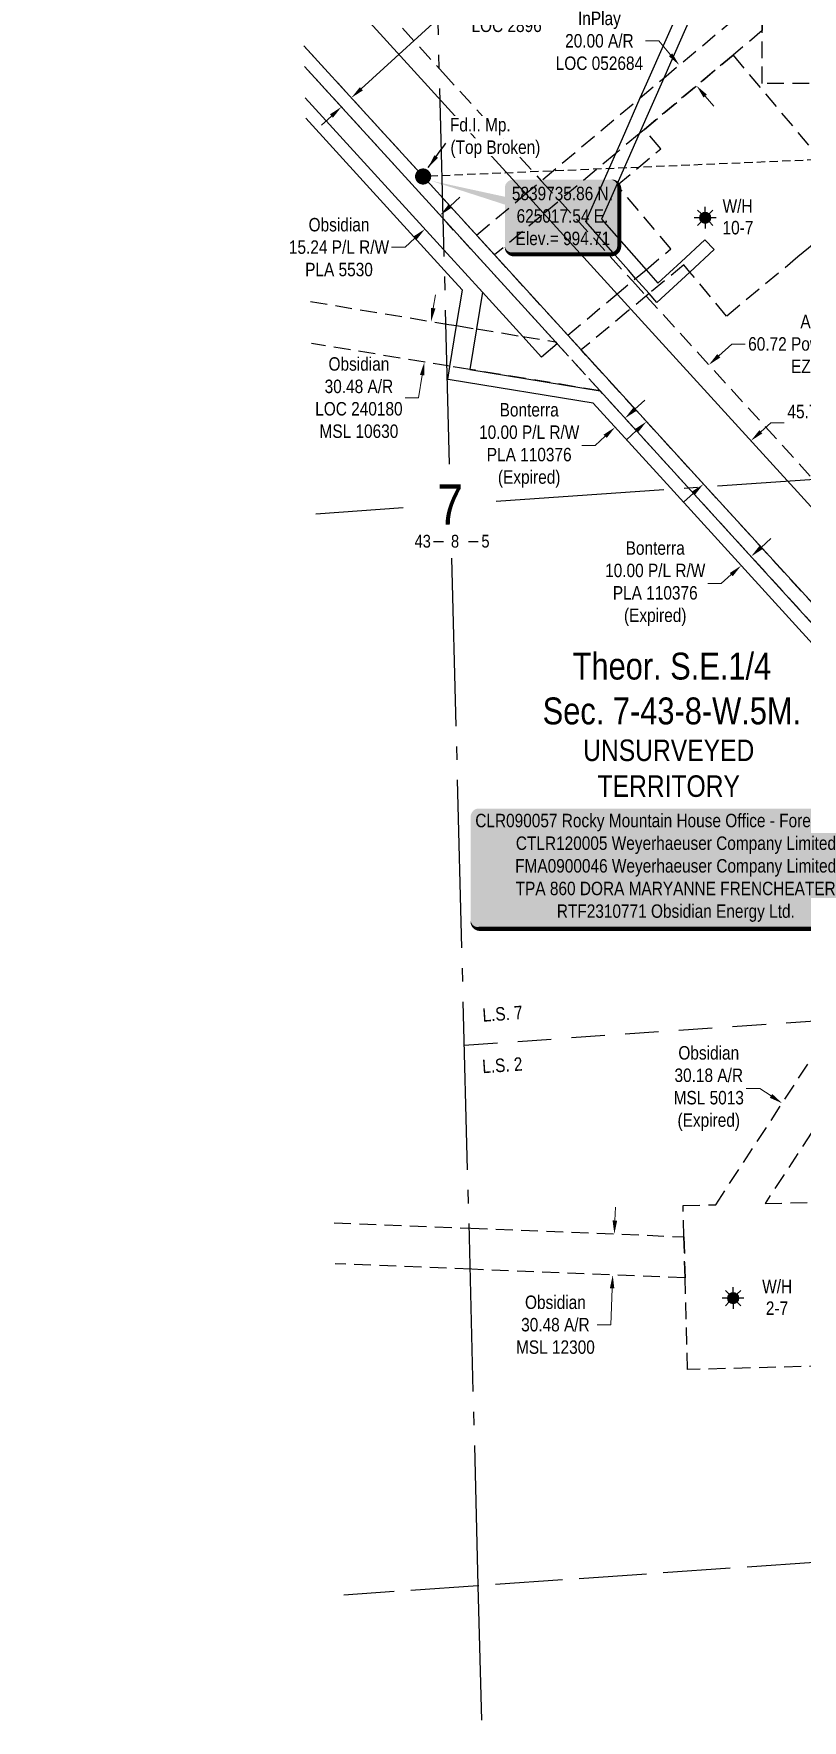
# Model space of a CAD drawing. Extents: x 624262 to 627763, y 5838588 to 5842051.
# Drawn here: x 624728 to 625299, y 5838588 to 5839842 of the extents above; entities that cross this region are included whole.
import ezdxf
from ezdxf.enums import TextEntityAlignment as Align

# ---------------------------------------------------------------- set-up
doc = ezdxf.new("R2010")
doc.units = 0
doc.header["$LTSCALE"] = 5
doc.header["$PDSIZE"] = 0.5
for name, pattern in [('foc-ACCESSROAD', [3.75, 2.5, -1.25]), ('foc-FLOWLINE', [3.75, 2.5, -1.25]), ('foc-LSD', [8, 5, -3]), ('foc-QUARTERLINE', [33, 25, -3, 2, -3]), ('foc-TIELINE', [1.875, 1.25, -0.625]), ('foc-UNSURVEYED', [12.5, 10, -2.5])]:
    doc.linetypes.add(name, pattern=pattern)
doc.layers.get('Defpoints').update_dxf_attribs({"color": 9})
for name, color, linetype in [('10', 1, 'Continuous'), ('9', 3, 'Continuous'), ('C-AR', 13, 'foc-ACCESSROAD'), ('C-RW', 13, 'Continuous'), ('C-SYMBOL', 7, 'Continuous'), ('C-WS', 13, 'foc-ACCESSROAD'), ('C-WS-S', 13, 'Continuous'), ('DETAIL-T', 7, 'Continuous'), ('F-AR', 190, 'foc-ACCESSROAD'), ('F-EZE', 190, 'foc-FLOWLINE'), ('F-RW', 190, 'Continuous'), ('F-WS', 190, 'foc-ACCESSROAD'), ('L-MON', 1, 'Continuous'), ('L-MON-T', 1, 'Continuous'), ('L-SECLBL', 7, 'Continuous'), ('L-SECQ', 8, 'foc-QUARTERLINE'), ('L-SECTION-LSD', 7, 'foc-LSD'), ('L-TIE', 7, 'foc-TIELINE'), ('L-UNS-T', 3, 'Continuous'), ('L-USEC', 7, 'foc-UNSURVEYED')]:
    doc.layers.add(name, color=color, linetype=linetype)
for name, color, linetype, lineweight in [('C-AR-T', 13, 'Continuous', 9), ('C-RW-T', 13, 'Continuous', 9), ('F-AR-T', 190, 'Continuous', 9), ('F-EZE-T', 190, 'Continuous', 9), ('F-RW-T', 190, 'Continuous', 9)]:
    doc.layers.add(name, color=color, linetype=linetype, lineweight=lineweight)
doc.styles.add('100L', font='ARIALN.TTF', dxfattribs={"height": 11})
doc.styles.add('175L', font='ARIALN.TTF', dxfattribs={"height": 20})
doc.styles.add('80', font='ARIALN.TTF', dxfattribs={"height": 10})
doc.styles.add('80CG', font='ARIALN.TTF', dxfattribs={"height": 10})
doc.styles.add('80L', font='ARIALN.TTF', dxfattribs={"height": 10})
doc.styles.add('SIMPLEX', font='ARIALN.TTF')
doc.dimstyles.new('Compass 5 000', dxfattribs={"dimscale": 5, "dimtxt": 9, "dimasz": 2, "dimexe": 0.2, "dimexo": 0.0625, "dimgap": 0.5, "dimtad": 0, "dimtih": 1, "dimtoh": 1, "dimzin": 0, "dimdsep": 46, "dimtxsty": '80CG', "dimcen": 0.1, "dimse1": 1, "dimse2": 1, "dimclrd": 256, "dimclrt": 256, "dimaunit": 1, "dimadec": 4, "dimazin": 0, "dimtfac": 0.06, "dimtofl": 0, "dimtmove": 0, "dimatfit": 1, "dimfxl": 0.2, "dimtolj": 1, "dimtzin": 0, "dimlwd": -1, "dimarcsym": 0})

# ---------------------------------------------------------------- blocks, each defined once
blk = doc.blocks.new('L-SECLBL')
at = {"layer": '9', "color": 7}
for p, q in [((-5.1, -27.8), (-12.3, -27.8)), ((20.7, -27.8), (13.5, -27.8))]:
    blk.add_line(p, q, dxfattribs=at)
at = {"layer": '10', "color": 2, "style": 'SIMPLEX'}
blk.add_attdef('SEC', text='', height=30, dxfattribs=at).set_placement((0, 0), align=Align.MIDDLE)
at = {"layer": '10', "color": 5, "style": '80L'}
blk.add_attdef('TWP', text='', height=9.5, dxfattribs=at).set_placement((-14.4, -27.4), align=Align.MIDDLE_RIGHT)
blk.add_attdef('RGE', text='', height=9.5, dxfattribs=at).set_placement((3.6, -27.4), align=Align.MIDDLE_CENTER)
blk.add_attdef('MER', text='', height=9.5, dxfattribs=at).set_placement((23.2, -27.4), align=Align.MIDDLE_LEFT)
blk = doc.blocks.new('*U418')
h = blk.add_hatch(color=255)
edge = h.paths.add_edge_path()
edge.add_line((-146.5, -45.5), (146.5, -45.5))
edge.add_arc((146.5, -39.5), 6, 270, 360)
edge.add_line((152.5, -39.5), (152.5, 38))
edge.add_arc((146.5, 38), 6, 0, 90)
edge.add_line((146.5, 44), (-146.5, 44))
edge.add_arc((-146.5, 38), 6, 90, 180)
edge.add_line((-152.5, 38), (-152.5, -39.5))
edge.add_arc((-146.5, -39.5), 6, 180, 270)
at = {"color": 44, "flags": 128}
blk.add_lwpolyline([(-146.5, -45.5, 3, 3, 0), (146.5, -45.5, 3, 3, 0.414214), (152.5, -39.5, 3, 3, 0), (152.5, 38, 3, 0, 0.414214), (146.5, 44, 0, 0, 0), (-146.5, 44, 0, 0, 0.414214), (-152.5, 38, 0, 0, 0), (-152.5, -39.5, 0, 3, 0.414214)], format="xyseb", close=True, dxfattribs=at)
at = {"color": 44, "style": '80'}
blk.add_attdef('ENTER_TEXT_001', (-36, -5), '', height=10, dxfattribs=at)
blk = doc.blocks.new('*D421')
at = {"layer": 'C-AR-T', "transparency": 16777216}
for p, q in [((624971.6, 5839801.1), (625041.7, 5839864.9)), ((625041.7, 5839864.9), (625051.7, 5839864.9)), ((624949.4, 5839780.8), (624942, 5839774.1))]:
    blk.add_line(p, q, dxfattribs=at)
for points in [[(624970.5, 5839802.3), (624972.8, 5839799.9), (624964.2, 5839794.4)], [(624948.3, 5839782.1), (624950.5, 5839779.6), (624956.8, 5839787.6)]]:
    blk.add_solid(points, dxfattribs=at)
at = {"layer": 'Defpoints', "color": 0, "transparency": 16777216}
for p in [(624964.2, 5839794.4), (624982.1, 5839774.8), (624974.7, 5839768)]:
    blk.add_point(p, dxfattribs=at)
at = {"layer": 'C-AR-T', "transparency": 16777216, "insert": (625079.6, 5839864.9), "char_height": 10, "width": 347.983, "attachment_point": 5, "style": '80CG'}
blk.add_mtext('\\A1;Obsidian\\P10.06 A/R\\PLOC 2896', dxfattribs=at)
blk = doc.blocks.new('*D422')
at = {"layer": 'C-AR-T', "transparency": 16777216}
for p, q in [((625025.1, 5839638), (625026.7, 5839647.8)), ((625016.9, 5839588.1), (625014.1, 5839571.4)), ((625014.1, 5839571.4), (625004.1, 5839571.4))]:
    blk.add_line(p, q, dxfattribs=at)
for points in [[(625023.4, 5839638.2), (625026.7, 5839637.7), (625023.5, 5839628.1)], [(625015.2, 5839588.4), (625018.5, 5839587.9), (625018.5, 5839598)]]:
    blk.add_solid(points, dxfattribs=at)
at = {"layer": 'Defpoints', "color": 0, "transparency": 16777216}
for p in [(625067.2, 5839620.9), (625018.5, 5839598), (625062.2, 5839590.8)]:
    blk.add_point(p, dxfattribs=at)
at = {"layer": 'C-AR-T', "transparency": 16777216, "insert": (624969.8, 5839571.4), "char_height": 10, "width": 483.583, "attachment_point": 5, "style": '80CG'}
blk.add_mtext('\\A1;Obsidian\\P30.48 A/R\\PLOC 240180\\PMSL 10630', dxfattribs=at)
blk = doc.blocks.new('*D424')
at = {"layer": 'C-AR-T', "transparency": 16777216}
for p, q in [((625267.8, 5839057.7), (625257.8, 5839057.7)), ((625276.2, 5839052.2), (625267.8, 5839057.7)), ((625318.2, 5839024.7), (625326.5, 5839019.2))]:
    blk.add_line(p, q, dxfattribs=at)
for points in [[(625277.1, 5839053.6), (625275.3, 5839050.8), (625284.5, 5839046.7)], [(625319.1, 5839026.1), (625317.2, 5839023.3), (625309.8, 5839030.2)]]:
    blk.add_solid(points, dxfattribs=at)
at = {"layer": 'Defpoints', "color": 0, "transparency": 16777216}
for p in [(625298.7, 5839068.4), (625324, 5839051.8), (625309.8, 5839030.2)]:
    blk.add_point(p, dxfattribs=at)
at = {"layer": 'C-AR-T', "transparency": 16777216, "insert": (625229.9, 5839057.7), "char_height": 10, "attachment_point": 5, "style": '80CG'}
blk.add_mtext('\\A1;Obsidian\\P30.18 A/R\\PMSL 5013\\P(Expired)', dxfattribs=at)
blk = doc.blocks.new('*D425')
at = {"layer": 'C-AR-T', "transparency": 16777216}
for p, q in [((625160.1, 5838959.5), (625160.5, 5838969.5)), ((625158.1, 5838909), (625157, 5838882)), ((625157, 5838882), (625147, 5838882))]:
    blk.add_line(p, q, dxfattribs=at)
for points in [[(625158.4, 5838959.6), (625161.8, 5838959.4), (625159.7, 5838949.5)], [(625156.4, 5838909.1), (625159.7, 5838909), (625158.5, 5838919)]]:
    blk.add_solid(points, dxfattribs=at)
at = {"layer": 'Defpoints', "color": 0, "transparency": 16777216}
for p in [(625094.7, 5838952.1), (625159.7, 5838949.5), (625093.5, 5838921.6)]:
    blk.add_point(p, dxfattribs=at)
at = {"layer": 'C-AR-T', "transparency": 16777216, "insert": (625115.9, 5838882), "char_height": 10, "attachment_point": 5, "style": '80CG'}
blk.add_mtext('\\A1;Obsidian\\P30.48 A/R\\PMSL 12300', dxfattribs=at)
blk = doc.blocks.new('*D436')
at = {"layer": 'C-RW-T', "transparency": 16777216}
for p, q in [((625480.3, 5839571.1), (625486.8, 5839578.7)), ((625486.8, 5839578.7), (625496.8, 5839578.7)), ((625460.7, 5839548.3), (625454.2, 5839540.7))]:
    blk.add_line(p, q, dxfattribs=at)
for points in [[(625479.1, 5839572.2), (625481.6, 5839570.1), (625473.8, 5839563.6)], [(625459.5, 5839549.4), (625462, 5839547.2), (625467.2, 5839555.9)]]:
    blk.add_solid(points, dxfattribs=at)
at = {"layer": 'Defpoints', "color": 0, "transparency": 16777216}
for p in [(625467.1, 5839569.3), (625460.5, 5839561.7), (625473.8, 5839563.6)]:
    blk.add_point(p, dxfattribs=at)
at = {"layer": 'C-RW-T', "transparency": 16777216, "insert": (625535.9, 5839578.7), "char_height": 10, "width": 692.928, "attachment_point": 5, "style": '80CG'}
blk.add_mtext('\\A1;Obsidian\\P10.06 P/L R/W\\PPLA 2558', dxfattribs=at)
blk = doc.blocks.new('*D439')
at = {"layer": 'C-RW-T', "transparency": 16777216}
for p, q in [((625037.6, 5839713.8), (625044.9, 5839720.5)), ((625004.1, 5839683.3), (624994.1, 5839683.3)), ((625011.5, 5839690.1), (625004.1, 5839683.3))]:
    blk.add_line(p, q, dxfattribs=at)
for points in [[(625036.4, 5839715), (625038.7, 5839712.6), (625030.2, 5839707.1)], [(625010.4, 5839691.3), (625012.6, 5839688.8), (625018.9, 5839696.8)]]:
    blk.add_solid(points, dxfattribs=at)
at = {"layer": 'Defpoints', "color": 0, "transparency": 16777216}
for p in [(625004.5, 5839735.2), (624993.2, 5839725), (625018.9, 5839696.8)]:
    blk.add_point(p, dxfattribs=at)
at = {"layer": 'C-RW-T', "transparency": 16777216, "insert": (624955, 5839683.3), "char_height": 10, "attachment_point": 5, "style": '80CG'}
blk.add_mtext('\\A1;Obsidian\\P15.24 P/L R/W\\PPLA 5530', dxfattribs=at)
blk = doc.blocks.new('*D443')
at = {"layer": 'Defpoints', "color": 0, "transparency": 16777216}
for p in [(625208, 5839818.7), (625142.4, 5839763.8), (625155.3, 5839748.4)]:
    blk.add_point(p, dxfattribs=at)
at = {"layer": 'F-AR-T', "transparency": 16777216}
for p, q in [((625192.9, 5839836.7), (625182.9, 5839836.7)), ((625201.5, 5839826.4), (625192.9, 5839836.7)), ((625227.2, 5839795.7), (625233.7, 5839788.1))]:
    blk.add_line(p, q, dxfattribs=at)
for points in [[(625202.8, 5839827.4), (625200.3, 5839825.3), (625208, 5839818.7)], [(625228.5, 5839796.8), (625226, 5839794.6), (625220.8, 5839803.4)]]:
    blk.add_solid(points, dxfattribs=at)
at = {"layer": 'F-AR-T', "transparency": 16777216, "insert": (625148.6, 5839836.7), "char_height": 10, "attachment_point": 5, "style": '80CG'}
blk.add_mtext('\\A1;InPlay\\P20.00 A/R\\PLOC 052684', dxfattribs=at)
blk = doc.blocks.new('*D445')
at = {"layer": 'Defpoints', "color": 0, "transparency": 16777216}
for p in [(625230, 5839595.8), (625248.1, 5839575.9), (625201.7, 5839533.7)]:
    blk.add_point(p, dxfattribs=at)
at = {"layer": 'F-EZE-T', "transparency": 16777216}
for p, q in [((625237.4, 5839602.6), (625247, 5839611.3)), ((625247, 5839611.3), (625257, 5839611.3)), ((625176.2, 5839546.9), (625168.8, 5839540.1))]:
    blk.add_line(p, q, dxfattribs=at)
for points in [[(625236.2, 5839603.8), (625238.5, 5839601.3), (625230, 5839595.8)], [(625175.1, 5839548.1), (625177.3, 5839545.6), (625183.6, 5839553.6)]]:
    blk.add_solid(points, dxfattribs=at)
at = {"layer": 'F-EZE-T', "transparency": 16777216, "insert": (625316.5, 5839611.3), "char_height": 10, "width": 970.443, "attachment_point": 5, "style": '80CG'}
blk.add_mtext('\\A1;Altalink\\P60.72 Power Line R/W\\PEZE 1836', dxfattribs=at)
blk = doc.blocks.new('*D448')
at = {"layer": 'Defpoints', "color": 0, "transparency": 16777216}
for p in [(625162.7, 5839561.6), (625155.3, 5839554.8), (625160.2, 5839549.4)]:
    blk.add_point(p, dxfattribs=at)
at = {"layer": 'F-RW-T', "transparency": 16777216}
for p, q in [((625175, 5839562.9), (625182.4, 5839569.6)), ((625145.5, 5839535.9), (625135.5, 5839535.9)), ((625152.9, 5839542.7), (625145.5, 5839535.9))]:
    blk.add_line(p, q, dxfattribs=at)
for points in [[(625173.9, 5839564.1), (625176.2, 5839561.6), (625167.6, 5839556.1)], [(625151.7, 5839543.9), (625154, 5839541.4), (625160.2, 5839549.4)]]:
    blk.add_solid(points, dxfattribs=at)
at = {"layer": 'F-RW-T', "transparency": 16777216, "insert": (625096.4, 5839535.9), "char_height": 10, "attachment_point": 5, "style": '80CG'}
blk.add_mtext('\\A1;Bonterra\\P10.00 P/L R/W\\PPLA 110376\\P(Expired)', dxfattribs=at)
blk = doc.blocks.new('*D449')
at = {"layer": 'Defpoints', "color": 0, "transparency": 16777216}
for p in [(625254, 5839446.5), (625255.6, 5839444.7), (625263, 5839451.4)]:
    blk.add_point(p, dxfattribs=at)
at = {"layer": 'F-RW-T', "transparency": 16777216}
for p, q in [((625268.8, 5839460), (625276.1, 5839466.7)), ((625239.2, 5839433.1), (625229.2, 5839433.1)), ((625246.6, 5839439.8), (625239.2, 5839433.1))]:
    blk.add_line(p, q, dxfattribs=at)
for points in [[(625267.6, 5839461.2), (625269.9, 5839458.8), (625261.4, 5839453.3)], [(625245.5, 5839441), (625247.7, 5839438.6), (625254, 5839446.5)]]:
    blk.add_solid(points, dxfattribs=at)
at = {"layer": 'F-RW-T', "transparency": 16777216, "insert": (625190.1, 5839433.1), "char_height": 10, "attachment_point": 5, "style": '80CG'}
blk.add_mtext('\\A1;Bonterra\\P10.00 P/L R/W\\PPLA 110376\\P(Expired)', dxfattribs=at)
blk = doc.blocks.new('GAS')
h = blk.add_hatch(color=255)
h.dxf.hatch_style = 1
edge = h.paths.add_edge_path()
edge.add_arc((0, 0), 0.9, 0, 360)
for p, q in [((-0.81, 0), (-1.62, 0)), ((-0.57, 0.57), (-1.14, 1.14)), ((0, 0.81), (0, 1.62)), ((0.57, 0.57), (1.14, 1.14)), ((1.62, 0), (0.81, 0)), ((-0.57, -0.57), (-1.14, -1.14)), ((0, -0.81), (0, -1.62)), ((1.14, -1.14), (0.57, -0.57))]:
    blk.add_line(p, q)
blk.add_circle((0, 0), 0.8)
blk = doc.blocks.new('fdia')
at = {"color": 255, "const_width": 1}
blk.add_lwpolyline([(-0.5, 0, 1), (0.5, 0, 1)], format="xyb", close=True, dxfattribs=at)
blk = doc.blocks.new('Fdiaa')
blk.add_blockref('fdia', (0, 0))
blk = doc.blocks.new('fdib')
at = {"color": 1, "const_width": 1.6}
blk.add_lwpolyline([(-0.4, 0, 1), (0.4, 0, 1)], format="xyb", close=True, dxfattribs=at)
at = {"color": 1}
blk.add_circle((0, 0), 0.8, dxfattribs=at)
blk = doc.blocks.new('Fdibb')
blk.add_blockref('fdib', (0, 0))
blk = doc.blocks.new('fdicc')
for name in ['Fdibb', 'Fdiaa']:
    blk.add_blockref(name, (0, 0))
blk = doc.blocks.new('FDI')
blk.add_blockref('fdicc', (0, 0))
blk = doc.blocks.new('*U420')
h = blk.add_hatch(color=254)
edge = h.paths.add_edge_path()
edge.add_line((-36.5, -28.5), (36.5, -28.5))
edge.add_arc((36.5, -22.5), 6, 270, 360)
edge.add_line((42.5, -22.5), (42.5, 21))
edge.add_arc((36.5, 21), 6, 0, 90)
edge.add_line((36.5, 27), (-36.5, 27))
edge.add_arc((-36.5, 21), 6, 90, 180)
edge.add_line((-42.5, 21), (-42.5, -22.5))
edge.add_arc((-36.5, -22.5), 6, 180, 270)
at = {"color": 1, "flags": 128}
blk.add_lwpolyline([(-97.7, 26.3, 0, 10, 0), (0, 0, 5, 5, 0)], format="xyseb", dxfattribs=at)
blk.add_lwpolyline([(-36.5, -28.5, 3, 3, 0), (36.5, -28.5, 3, 3, 0.414214), (42.5, -22.5, 3, 3, 0), (42.5, 21, 3, 0, 0.414214), (36.5, 27, 0, 0, 0), (-36.5, 27, 0, 0, 0.414214), (-42.5, 21, 0, 0, 0), (-42.5, -22.5, 0, 3, 0.414214)], format="xyseb", close=True, dxfattribs=at)
at = {"color": 1, "style": '80'}
blk.add_attdef('ENTER_TEXT_001', (-36, -5), '', height=10, dxfattribs=at)
blk = doc.blocks.new('*D462')
at = {"layer": 'Defpoints', "color": 0, "transparency": 16777216}
for p in [(625251.7, 5839549.6), (625261.2, 5839539.3), (625216.4, 5839517.5)]:
    blk.add_point(p, dxfattribs=at)
at = {"layer": 'F-EZE-T', "transparency": 16777216}
for p, q in [((625268.6, 5839546), (625276, 5839552.7)), ((625276, 5839552.7), (625286, 5839552.7)), ((625218.5, 5839500.4), (625211.1, 5839493.7))]:
    blk.add_line(p, q, dxfattribs=at)
for points in [[(625267.5, 5839547.2), (625269.7, 5839544.8), (625261.2, 5839539.3)], [(625217.4, 5839501.6), (625219.6, 5839499.2), (625225.9, 5839507.1)]]:
    blk.add_solid(points, dxfattribs=at)
at = {"layer": 'F-EZE-T', "transparency": 16777216, "insert": (625345.7, 5839552.7), "char_height": 10, "attachment_point": 5, "style": '80CG'}
blk.add_mtext('\\A1;45.72 Power Line R/W\\PPlan 6775 MC', dxfattribs=at)

msp = doc.modelspace()

# ---------------------------------------------------------------- linework, layer by layer
at = {"layer": 'C-AR'}
for points in [[(624928.92, 5839833.131), (625034.48, 5839717.261), (625057.205, 5839692.314), (625070.686, 5839677.516), (625125.032, 5839617.861), (625135.011, 5839606.908), (625226.96, 5839505.975), (625367.491, 5839352.354)], [(625360.669, 5839344.264), (625214.137, 5839505.106), (625149.086, 5839576.515), (625117.305, 5839611.399), (625115.958, 5839612.878), (625034.852, 5839701.909), (624929.315, 5839817.753)], [(624933.805, 5839642.872), (625036.692, 5839625.931), (625042.46, 5839624.981), (625057.269, 5839622.543), (625091.691, 5839616.874), (625115.958, 5839612.878), (625117.305, 5839611.4), (625143.005, 5839583.19), (625149.086, 5839576.515), (625052.324, 5839592.449), (625037.449, 5839594.72), (624934.605, 5839611.69)]]:
    msp.add_lwpolyline(points, dxfattribs=at)
at = {"layer": 'C-RW'}
for points in [[(625222.874, 5839868.964), (625201.47, 5839820.43), (625196.454, 5839809.058), (625178.191, 5839767.646), (625160.773, 5839728.153), (625150.204, 5839704.189), (625177.906, 5839672.658), (625183.274, 5839666.549), (625192.142, 5839656.456), (625209.27, 5839672.365), (625227.043, 5839688.872), (625233.885, 5839681.505), (625215.874, 5839664.822), (625191.411, 5839642.053), (625185.52, 5839648.758), (625175.557, 5839660.098), (625170.289, 5839666.092), (625160.329, 5839677.429), (625138.413, 5839702.372), (625160.754, 5839753.028), (625165.664, 5839764.161), (625179.017, 5839794.438), (625183.611, 5839804.853), (625212.764, 5839870.958)], [(624929.315, 5839817.753), (625034.852, 5839701.909), (625115.958, 5839612.878), (625117.305, 5839611.399), (625105.594, 5839601.613), (625091.691, 5839616.874), (625061.74, 5839649.75), (625035.416, 5839678.646), (624929.913, 5839794.452)]]:
    msp.add_lwpolyline(points, dxfattribs=at)
at = {"layer": 'C-WS'}
for points in [[(625296.215, 5839676.032), (625243.181, 5839631.982), (625215.874, 5839664.822), (625211.47, 5839670.257), (625185.52, 5839648.758), (625170.241, 5839636.099), (625135.011, 5839606.908), (625125.032, 5839617.861), (625160.128, 5839647.201), (625175.557, 5839660.098), (625183.274, 5839666.549), (625201.747, 5839681.992), (625161.868, 5839729.339), (625194.221, 5839756.464), (625182.099, 5839770.923), (625247.933, 5839826.118), (625341.926, 5839714.002), (625319.681, 5839695.524), (625311.801, 5839688.979), (625304.094, 5839682.576), (625296.215, 5839676.032)], [(625378.398, 5839134.897), (625271.816, 5838972.215), (625332.792, 5838973.82), (625336.002, 5838851.87), (625214.052, 5838848.66), (625212.257, 5838916.849), (625211.453, 5838947.404), (625210.841, 5838970.61), (625235.088, 5838971.248), (625353.142, 5839151.444), (625389.695, 5839207.234), (625397.913, 5839219.777), (625415.274, 5839246.277), (625424.833, 5839218.748), (625428.382, 5839211.191), (625423.262, 5839203.376), (625415.044, 5839190.833), (625378.398, 5839134.897)]]:
    msp.add_lwpolyline(points, close=True, dxfattribs=at)
msp.add_lwpolyline([(624951.391, 5838957.897), (625052.978, 5838953.798), (625211.453, 5838947.404), (625212.257, 5838916.849), (625053.718, 5838923.246), (624952.175, 5838927.343)], dxfattribs=at)
at = {"layer": 'F-AR'}
msp.add_lwpolyline([(625105.739, 5839706.904), (625070.686, 5839677.516), (625057.205, 5839692.314), (625092.258, 5839721.702), (625179.017, 5839794.438), (625196.454, 5839809.058), (625269.72, 5839870.485), (625269.679, 5839844.354), (625247.933, 5839826.118), (625182.099, 5839770.923), (625178.191, 5839767.646), (625160.754, 5839753.028), (625105.739, 5839706.904)], close=True, dxfattribs=at)
at = {"layer": 'F-EZE'}
for p, q in [((624926.451, 5839929.266), (625032.157, 5839813.147)), ((625032.157, 5839813.147), (625064.165, 5839777.985)), ((625064.165, 5839777.985), (625105.382, 5839732.704)), ((625105.382, 5839732.704), (625118.857, 5839717.901)), ((625118.857, 5839717.901), (625173.238, 5839658.16)), ((625173.238, 5839658.16), (625183.398, 5839646.999)), ((625183.398, 5839646.999), (625306.846, 5839511.386)), ((625135.011, 5839606.908), (625125.032, 5839617.861)), ((625226.96, 5839505.975), (625135.011, 5839606.908))]:
    msp.add_line(p, q, dxfattribs=at)
at = {"layer": 'F-RW'}
for points in [[(624929.913, 5839794.452), (625035.416, 5839678.646), (625061.74, 5839649.75), (625057.269, 5839622.543), (625052.324, 5839592.449), (625149.086, 5839576.515), (625214.137, 5839505.106), (625360.669, 5839344.264), (625387.699, 5839226.386), (625397.913, 5839219.777), (625423.262, 5839203.376), (625435.892, 5839195.205), (625492.084, 5839091.53), (625516.6, 5839025.852), (625532.898, 5839004.719), (625564.101, 5838964.257), (625672.772, 5838751.816), (625679.941, 5838731.188), (625702.719, 5838665.66), (625736.524, 5838639.183), (625749.322, 5838635.548)], [(625726.931, 5838633.998), (625694.242, 5838659.601), (625675.46, 5838713.634), (625666.927, 5838730.306), (625538.949, 5838980.503), (625507.762, 5839020.943), (625482.964, 5839087.381), (625433.288, 5839179.03), (625415.044, 5839190.833), (625389.695, 5839207.234), (625374.444, 5839217.102), (625344.662, 5839346.978), (625201.39, 5839504.242), (625144.031, 5839567.207), (625037.691, 5839584.717), (625035.891, 5839585.014), (625037.454, 5839594.517), (625042.46, 5839624.981), (625046.786, 5839651.308), (625035.785, 5839663.382), (624930.305, 5839779.164)]]:
    msp.add_lwpolyline(points, dxfattribs=at)
at = {"layer": 'F-WS'}
msp.add_lwpolyline([(625269.679, 5839844.354), (625269.72, 5839870.485), (625269.786, 5839915.071), (625379.743, 5839914.911), (625379.576, 5839804.972), (625269.61, 5839805.125), (625269.679, 5839844.354)], close=True, dxfattribs=at)
at = {"layer": 'L-SECQ', "flags": 128}
for points in [[(625017.026, 5840296.184), (625036.902, 5839522.033)], [(625071.874, 5839494.421), (625848.621, 5839548.19)], [(624937.854, 5839485.143), (625002.78, 5839489.638)], [(625038.698, 5839452.083), (625058.317, 5838687.924)], [(625058.317, 5838687.924), (625060.918, 5838587.903)]]:
    msp.add_lwpolyline(points, dxfattribs=at)
at = {"layer": 'L-SECTION-LSD', "flags": 128}
msp.add_lwpolyline([(625047.994, 5839089.988), (625859.017, 5839146.126)], dxfattribs=at)
at = {"layer": 'L-USEC', "flags": 128}
for points in [[(625869.414, 5838744.06), (625463.865, 5838715.991), (625058.317, 5838687.924)], [(625058.317, 5838687.924), (624958.499, 5838681.015)]]:
    msp.add_lwpolyline(points, dxfattribs=at)

# ---------------------------------------------------------------- block references
at = {"layer": 'C-WS-S'}
for p, xscale, yscale, zscale in [((625227.232, 5839705.175), 4.998111249999993, 4.998111249999993, 4.998111249999993), ((625247.971, 5838901.832), 4.99811124999999, 4.99811124999999, 4.99811124999999)]:
    msp.add_blockref('GAS', p, dxfattribs=dict(at, xscale=xscale, yscale=yscale, zscale=zscale))
at = {"layer": 'DETAIL-T', "linetype": 'Continuous'}
ref = msp.add_blockref('*U420', (625120.835, 5839706.477), dxfattribs=dict(at, xscale=0.9996222499999967, yscale=0.9996222499999967, zscale=0.9996222499999967))
ref.add_attrib('ENTER_TEXT_001', '5839735.86 N.', (625083.53, 5839718.245), dxfattribs={"layer": '0', "color": 1, "height": 9.99622, "style": '80'})
ref.add_attrib('ENTER_TEXT_002', '625017.54 E.', (625087.052, 5839701.544), dxfattribs={"layer": '0', "color": 1, "height": 9.99622, "style": '80'})
ref.add_attrib('ENTER_TEXT_003', 'Elev.= 994.71', (625086.261, 5839684.843), dxfattribs={"layer": '0', "color": 1, "height": 9.99622, "style": '80'})
at = {"layer": 'L-MON', "xscale": 4.99999999999999, "yscale": 4.99999999999999, "zscale": 4.99999999999999}
msp.add_blockref('FDI', (625017.535, 5839735.86), dxfattribs=at)
at = {"layer": 'L-SECLBL', "xscale": 0.9996222499999967, "yscale": 0.9996222499999967, "zscale": 0.9996222499999967}
msp.add_blockref('L-SECLBL', (625037.672, 5839492.053), dxfattribs=at).add_auto_attribs({'SEC': '7', 'TWP': '43', 'RGE': '8', 'MER': '5'})
at = {"layer": 'L-SECLBL'}
ref = msp.add_blockref('*U418', (625205.369, 5839221.898), dxfattribs=dict(at, xscale=0.9996222499999967, yscale=0.9996222499999967, zscale=0.9996222499999967))
ref.add_attrib('ENTER_TEXT_001', 'CLR090057 Rocky Mountain House Office - Forestry Dept.', (625056.325, 5839251.956), dxfattribs={"layer": '0', "color": 44, "height": 9.99622, "style": '80'})
ref.add_attrib('ENTER_TEXT_002', 'CTLR120005 Weyerhaeuser Company Limited', (625086.491, 5839235.118), dxfattribs={"layer": '0', "color": 44, "height": 9.99622, "style": '80'})
ref.add_attrib('ENTER_TEXT_003', 'FMA0900046 Weyerhaeuser Company Limited', (625085.959, 5839218.281), dxfattribs={"layer": '0', "color": 44, "height": 9.99622, "style": '80'})
ref.add_attrib('ENTER_TEXT_004', 'TPA 860 DORA MARYANNE FRENCHEATER', (625086.338, 5839201.443), dxfattribs={"layer": '0', "color": 44, "height": 9.99622, "style": '80'})
ref.add_attrib('ENTER_TEXT_005', 'RTF2310771 Obsidian Energy Ltd.', (625116.93, 5839184.605), dxfattribs={"layer": '0', "color": 44, "height": 9.99622, "style": '80'})

# ---------------------------------------------------------------- texts
at = {"layer": 'C-AR-T', "char_height": 9.99622, "width": 28.84081, "attachment_point": 1, "rotation": 359.917266, "line_spacing_factor": 0.967121, "style": '80L'}
for s, insert in [('\\pi3.848;W/H\\P\\pi3.848;10-7', (625236.356, 5839718.954)), ('\\pi3.848;W/H\\P\\pi6.57889;2-7', (625265.788, 5838915.465))]:
    msp.add_mtext(s, dxfattribs=dict(at, insert=insert))
at = {"layer": 'C-SYMBOL', "color": 3, "insert": (625202.505, 5839381.793), "char_height": 19.99245, "width": 190.42817, "attachment_point": 2, "style": '175L'}
msp.add_mtext('Theor. S.E.1/4\\PSec. 7-43-8-W.5M.', dxfattribs=at)
at = {"layer": 'L-UNS-T', "color": 3, "insert": (625200.144, 5839295.763), "char_height": 15.99396, "attachment_point": 5, "style": '80L'}
msp.add_mtext_dynamic_manual_height_columns('UNSURVEYED TERRITORY', width=126.366, gutter_width=47.482, heights=[0], dxfattribs=at)

# ---------------------------------------------------------------- dimensions: what is measured, and where the dimension line sits
at = {"layer": 'C-AR-T'}
for base, p1, p2, angle, text, picture, middle in [((625018.511, 5839598.017), (625067.191, 5839620.909), (625062.236, 5839590.817), 260.649188, 'Obsidian\\P30.48 A/R\\PLOC 240180\\PMSL 10630', '*D422', (624969.844, 5839571.441)), ((625309.787, 5839030.172), (625298.71, 5839068.36), (625323.966, 5839051.814), 326.769205, 'Obsidian\\P30.18 A/R\\PMSL 5013\\P(Expired)', '*D424', (625229.89, 5839057.679)), ((625159.688, 5838949.493), (625093.519, 5838921.64), (625094.748, 5838952.113), 87.689586, 'Obsidian\\P30.48 A/R\\PMSL 12300', '*D425', (625115.876, 5838881.96))]:
    dim = msp.add_linear_dim(base=base, p1=p1, p2=p2, angle=angle, text=text, dimstyle='Compass 5 000', dxfattribs=at)
    dim.commit()
    dim.dimension.update_dxf_attribs({"geometry": picture, "text_midpoint": middle, "dimtype": 161})
at = {"layer": 'C-RW-T'}
dim = msp.add_linear_dim(base=(625018.889, 5839696.786), p1=(625004.503, 5839735.221), p2=(624993.23, 5839724.951), angle=222.334319, text='Obsidian\\P15.24 P/L R/W\\PPLA 5530', dimstyle='Compass 5 000', dxfattribs=at)
dim.commit()
dim.dimension.update_dxf_attribs({"geometry": '*D439', "text_midpoint": (624955.018, 5839683.317), "dimtype": 161})
dim = msp.add_aligned_dim(p1=(625460.5, 5839561.651), p2=(625467.072, 5839569.326), distance=-8.877, text='Obsidian\\P10.06 P/L R/W\\PPLA 2558', dimstyle='Compass 5 000', dxfattribs=at)
dim.commit()
dim.dimension.update_dxf_attribs({"geometry": '*D436', "text_midpoint": (625535.909, 5839578.744)})
at = {"layer": 'F-AR-T'}
dim = msp.add_linear_dim(base=(625207.962, 5839818.704), p1=(625155.274, 5839748.433), p2=(625142.425, 5839763.76), angle=129.975276, text='InPlay\\P20.00 A/R\\PLOC 052684', dimstyle='Compass 5 000', dxfattribs=at)
dim.commit()
dim.dimension.update_dxf_attribs({"geometry": '*D443', "text_midpoint": (625148.62, 5839836.657), "dimtype": 161})
at = {"layer": 'F-EZE-T'}
dim = msp.add_linear_dim(base=(625229.971, 5839595.837), p1=(625201.709, 5839533.693), p2=(625248.099, 5839575.922), angle=42.311473, text='Altalink\\P60.72 Power Line R/W\\PEZE 1836', dimstyle='Compass 5 000', dxfattribs=at)
dim.commit()
dim.dimension.update_dxf_attribs({"geometry": '*D445', "text_midpoint": (625316.514, 5839611.306), "dimtype": 161})
at = {"layer": 'F-EZE-T', "color": 6}
dim = msp.add_linear_dim(base=(625261.182, 5839539.275), p1=(625216.448, 5839517.514), p2=(625251.743, 5839549.644), angle=42.311473, text='45.72 Power Line R/W\\PPlan 6775 MC', dimstyle='Compass 5 000', dxfattribs=at)
dim.commit()
dim.dimension.update_dxf_attribs({"geometry": '*D462', "text_midpoint": (625345.661, 5839552.739), "dimtype": 161})
at = {"layer": 'F-RW-T'}
for base, p1, p2, angle, picture, middle in [((625160.249, 5839549.404), (625162.696, 5839561.575), (625155.299, 5839554.837), 222.332707, '*D448', (625096.378, 5839535.936)), ((625253.968, 5839446.53), (625263.023, 5839451.446), (625255.627, 5839444.708), 222.334493, '*D449', (625190.098, 5839433.06))]:
    dim = msp.add_linear_dim(base=base, p1=p1, p2=p2, angle=angle, text='Bonterra\\P10.00 P/L R/W\\PPLA 110376\\P(Expired)', dimstyle='Compass 5 000', dxfattribs=at)
    dim.commit()
    dim.dimension.update_dxf_attribs({"geometry": picture, "text_midpoint": middle, "dimtype": 161})

# ---------------------------------------------------------------- leaders
at = {"layer": 'L-MON-T', "linetype": 'Continuous', "path_type": 1}
msp.add_leader([(625021.358, 5839742.648), (625034.47, 5839760.604)], dimstyle='Compass 5 000', override={"dimgap": 0.5, "dimtad": 0}, dxfattribs=at)

# ---------------------------------------------------------------- next in the draw order: texts
at = {"layer": 'L-SECTION-LSD', "char_height": 9.99622, "attachment_point": 1, "style": '100L', "bg_fill": 3, "box_fill_scale": 1.5, "bg_fill_color": 256, "bg_fill_transparency": 0}
for s, width, insert, rotation in [('\\pi2.30525;L.S. 7', 30.8688, (625059.015, 5839117.112), 3.960185), ('\\pi2.13965;L.S. 2', 30.64184, (625059.015, 5839078.842), 3.959567)]:
    msp.add_mtext_dynamic_manual_height_columns(s, width=width, gutter_width=54.979, heights=[0], dxfattribs=dict(at, insert=insert, rotation=rotation))

# ---------------------------------------------------------------- next in the draw order: linework, layer by layer
at = {"layer": 'F-EZE', "linetype": 'Continuous'}
for points in [[(625967.029, 5838836.109), (625855.16, 5838942.045), (625490.564, 5839287.298), (625457.048, 5839324.114), (625295.758, 5839501.292), (625172.309, 5839636.906), (625021.068, 5839803.053), (624927.04, 5839906.345)], [(625968.754, 5838769.43), (625456.86, 5839254.66), (625226.96, 5839505.975), (625125.032, 5839617.861), (625017.535, 5839735.86), (624928.92, 5839833.13)]]:
    msp.add_lwpolyline(points, dxfattribs=at)

# ---------------------------------------------------------------- next in the draw order: texts
at = {"layer": 'L-MON-T', "insert": (625037.866, 5839762.709), "char_height": 9.99622, "width": 67.15743, "attachment_point": 1, "style": '80L', "bg_fill": 3, "box_fill_scale": 1.15, "bg_fill_color": 256, "bg_fill_true_color": 256, "bg_fill_transparency": 0}
msp.add_mtext('(Top Broken)', dxfattribs=at)

# ---------------------------------------------------------------- next in the draw order: texts
at = {"layer": 'L-MON-T', "linetype": 'Continuous', "insert": (625037.464, 5839779.369), "char_height": 9.9962, "width": 45.42035, "attachment_point": 1, "style": '80L', "bg_fill": 3, "box_fill_scale": 1.15, "bg_fill_color": 256, "bg_fill_true_color": 256, "bg_fill_transparency": 0}
msp.add_mtext('Fd.I. Mp.', dxfattribs=at)

# ---------------------------------------------------------------- next in the draw order: linework, layer by layer
at = {"layer": 'L-TIE'}
msp.add_line((625993.141, 5839777.265), (625017.535, 5839735.86), dxfattribs=at)

# ---------------------------------------------------------------- next in the draw order: dimensions: what is measured, and where the dimension line sits
at = {"layer": 'C-AR-T'}
dim = msp.add_linear_dim(base=(624964.243, 5839794.358), p1=(624974.658, 5839767.981), p2=(624982.098, 5839774.759), angle=42.334447, text='Obsidian\\P10.06 A/R\\PLOC 2896', dimstyle='Compass 5 000', dxfattribs=at)
dim.commit()
dim.dimension.update_dxf_attribs({"geometry": '*D421', "text_midpoint": (625079.616, 5839864.911), "dimtype": 161})

doc.saveas('drawing.dxf')
